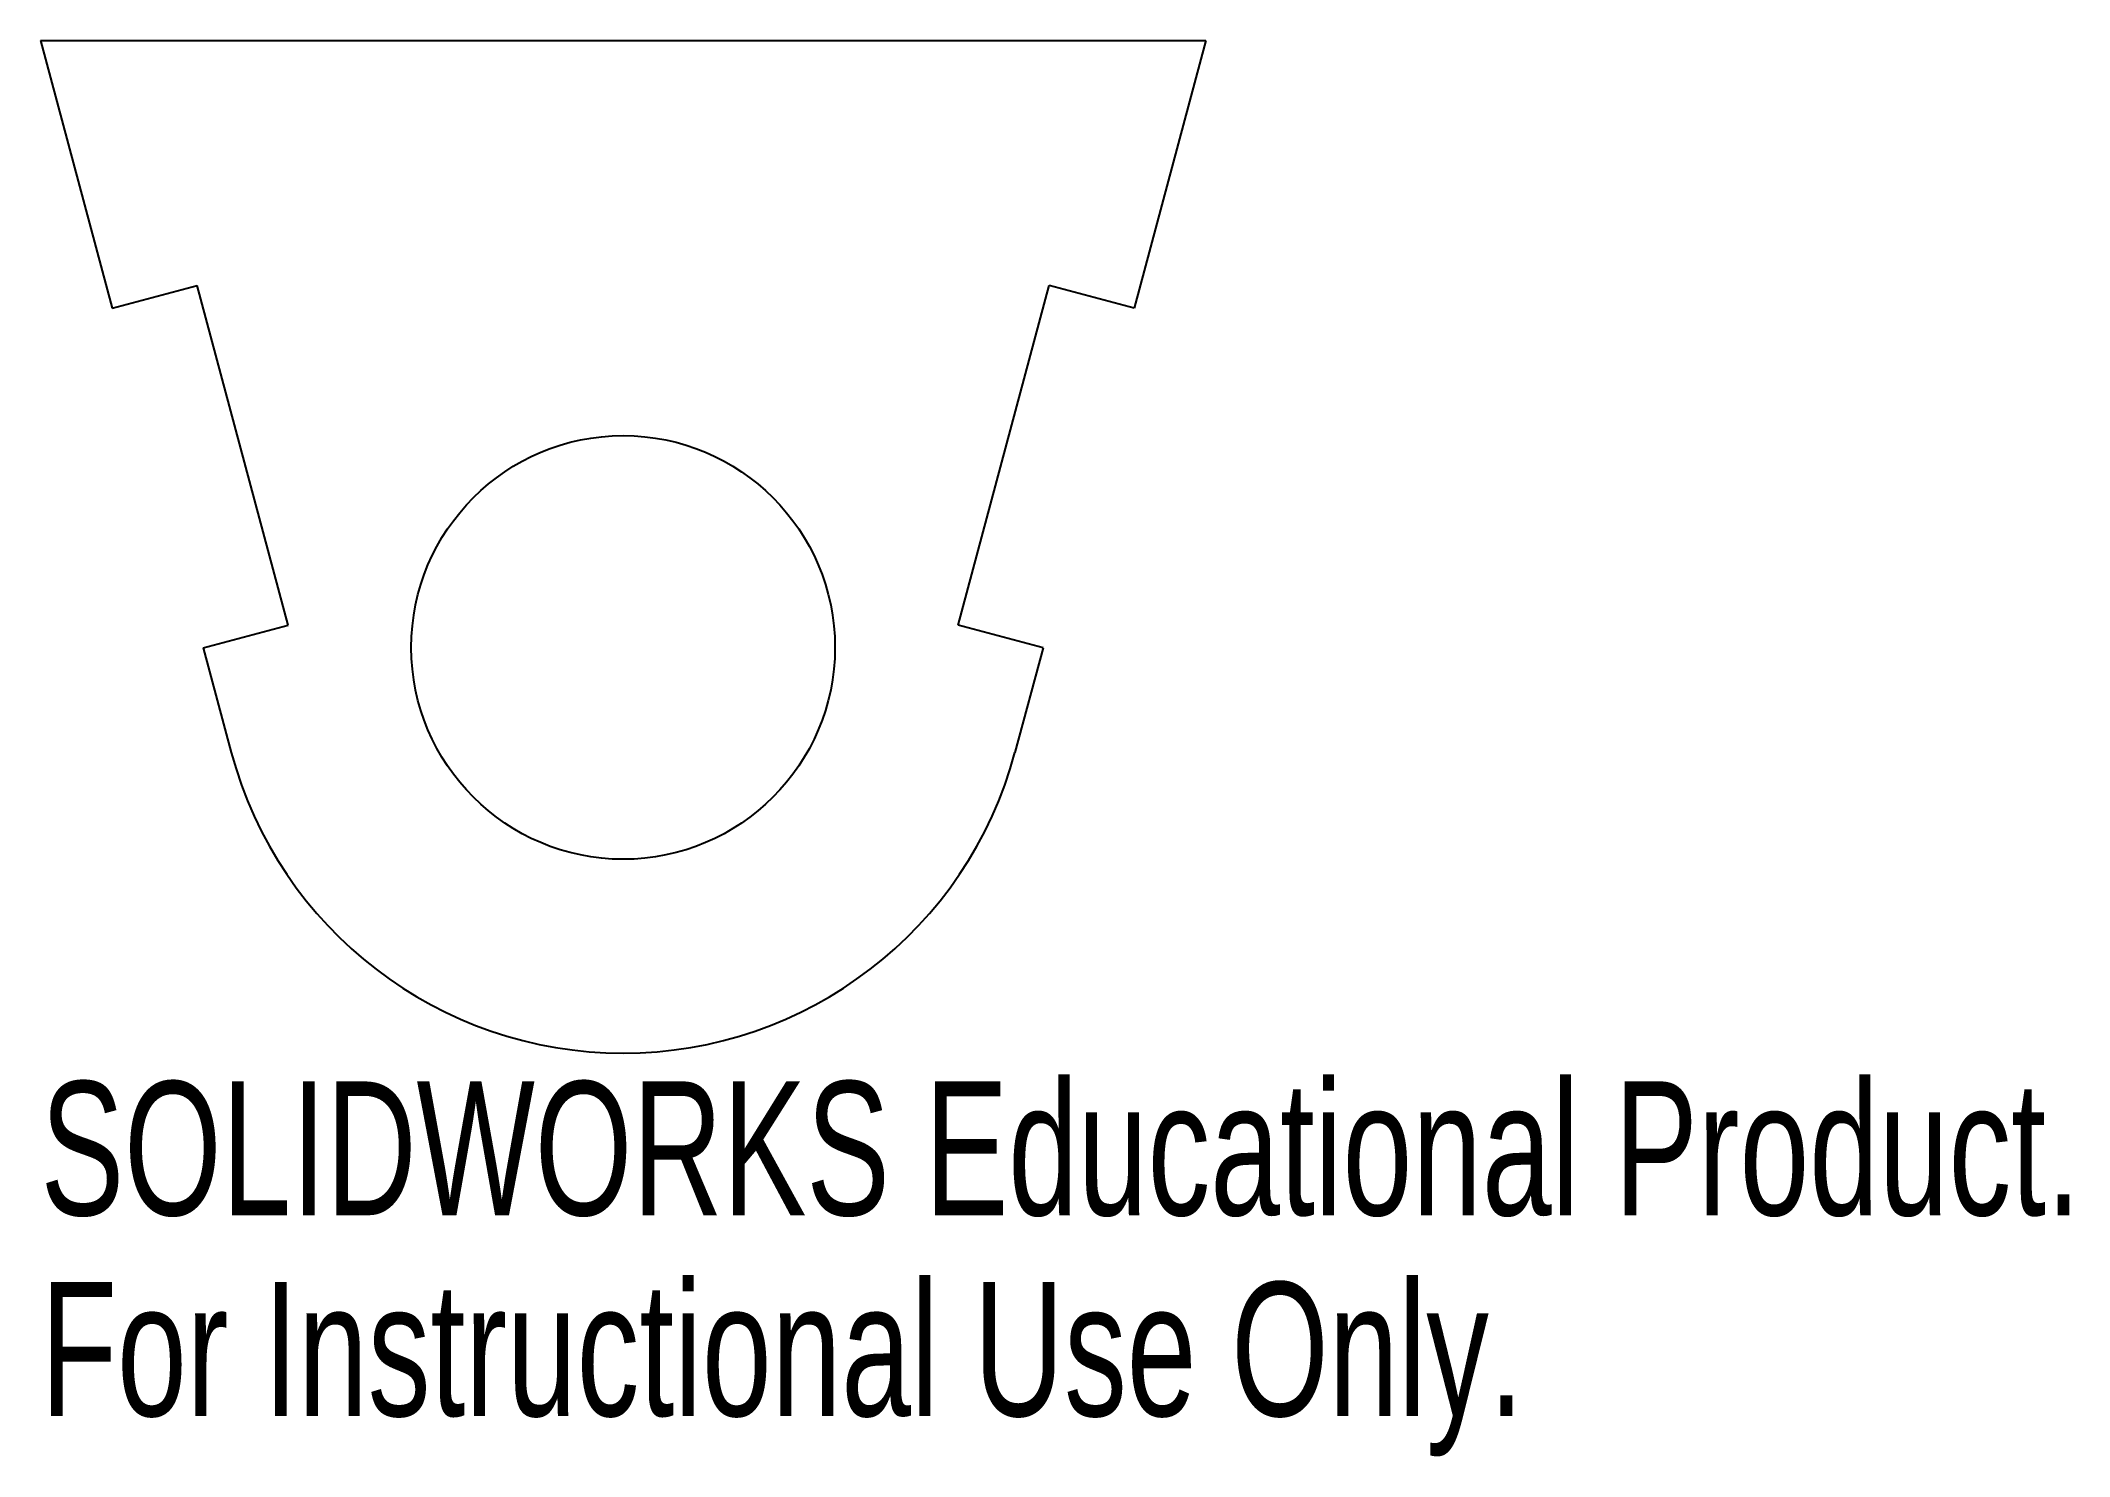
# Model space of a CAD drawing. Header units: millimetres. Extents: x -21 to 52.2, y -51.1 to 0.
import ezdxf

# ---------------------------------------------------------------- set-up
doc = ezdxf.new("R2010")
doc.units = ezdxf.units.MM
doc.styles.add('SLDTEXTSTYLE0', font='TXT', dxfattribs={"width": 0.7})

msp = doc.modelspace()

# ---------------------------------------------------------------- linework, layer by layer
at = {"color": 7, "linetype": 'Continuous', "lineweight": 25}
for p, q in [((-21.038, 0), (21.038, 0)), ((-21.038, 0), (-18.45, -9.659)), ((21.038, 0), (18.45, -9.659)), ((-18.45, -9.659), (-15.383, -8.838)), ((-12.096, -21.105), (-15.383, -8.838)), ((12.096, -21.105), (15.383, -8.838)), ((18.45, -9.659), (15.383, -8.838)), ((-15.163, -21.927), (-12.096, -21.105)), ((15.163, -21.927), (12.096, -21.105)), ((-15.163, -21.927), (-14.151, -25.704)), ((15.163, -21.927), (14.151, -25.704))]:
    msp.add_line(p, q, dxfattribs=at)
msp.add_circle((0, -21.913), 7.65, dxfattribs=at)
msp.add_arc((0, -21.913), 14.65, 195, 345, dxfattribs=at)

# ---------------------------------------------------------------- texts
at = {"color": 7, "linetype": 'Continuous', "char_height": 4.83362, "attachment_point": 1, "style": 'SLDTEXTSTYLE0'}
for s, insert in [('SOLIDWORKS Educational Product.', (-21.038, -37.582)), ('For Instructional Use Only.', (-21.038, -44.832))]:
    msp.add_mtext(s, dxfattribs=dict(at, insert=insert))

doc.saveas('drawing.dxf')
